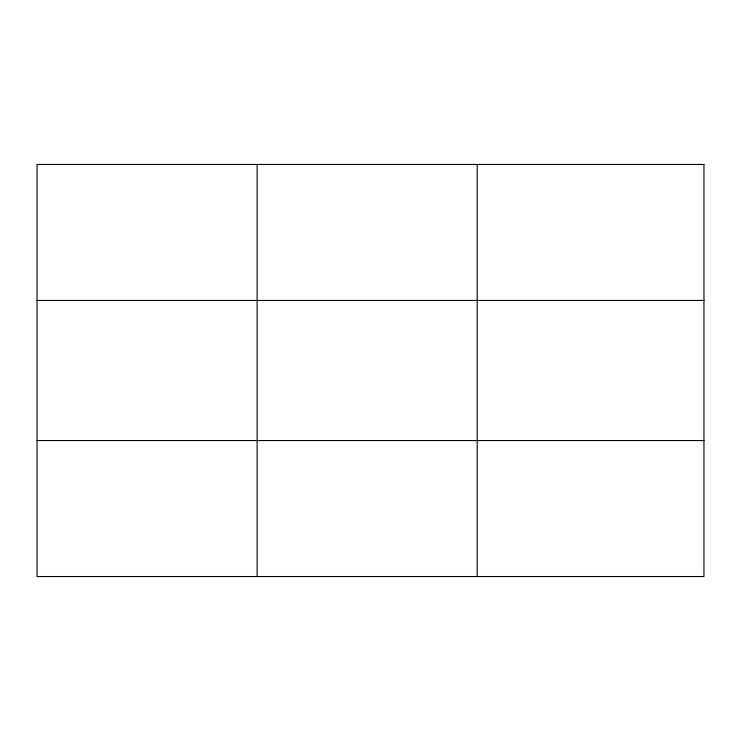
<?xml version="1.0" encoding="UTF-8"?>
<svg xmlns="http://www.w3.org/2000/svg" width="741" height="741" viewBox="0 0 741 741"><rect width="100%" height="100%" fill="white"/><g stroke="black" fill="none" stroke-linecap="round" stroke-linejoin="round"><path stroke-width="1.11" d="M257.127 576.544L257.127 164.456M477.204 576.544L477.204 164.456M37.05 300.448L703.95 300.448M37.05 440.552L703.95 440.552M703.95 164.456L703.95 576.544L37.05 576.544L37.05 164.456L703.95 164.456"/></g></svg>
